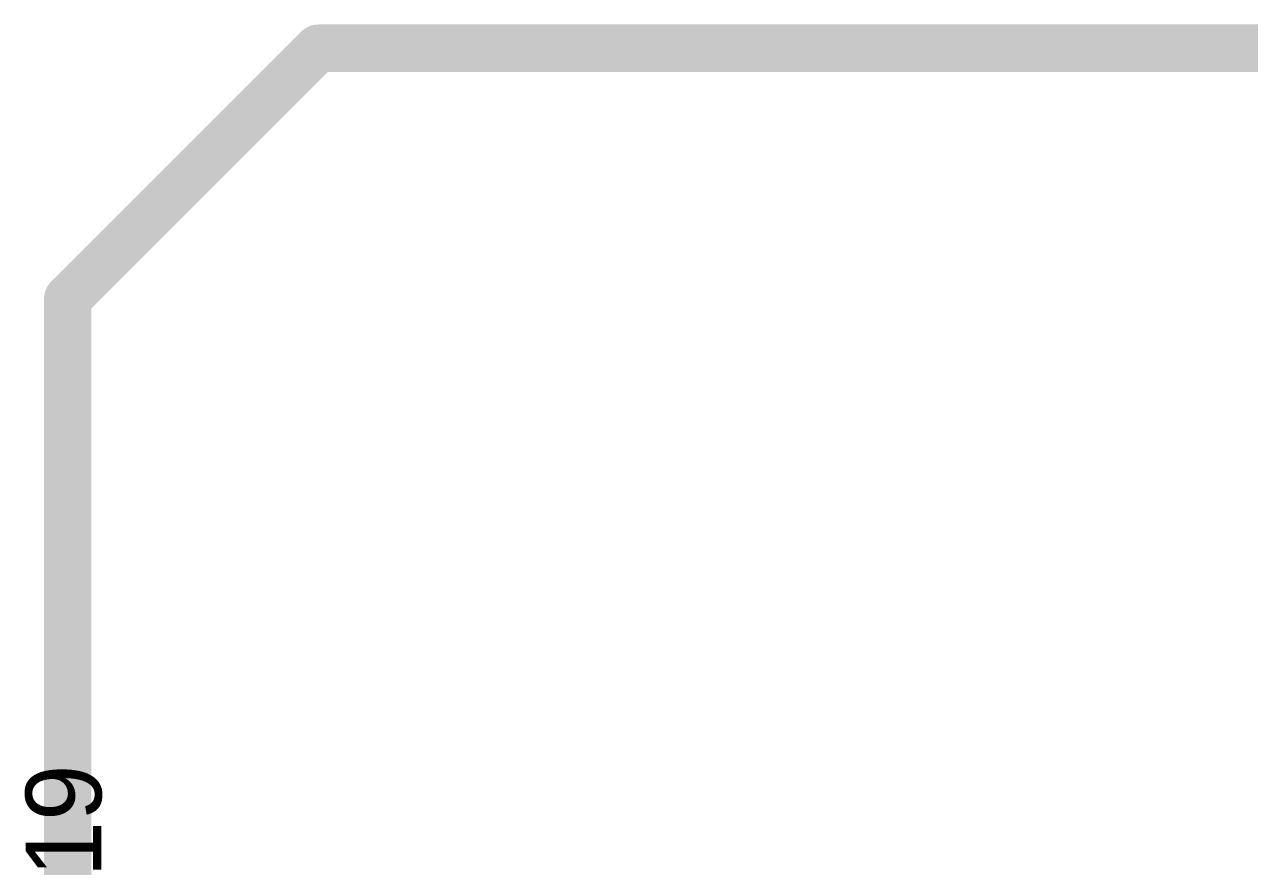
# Model space of a CAD drawing. Extents: x 244 to 457, y 184 to 319.
# Drawn here: x 332.41 to 345.35, y 270.18 to 279.07 of the extents above; entities that cross this region are included whole.
import ezdxf

# ---------------------------------------------------------------- set-up
doc = ezdxf.new("R2010")
doc.units = 0
doc.layers.add('TOPLAYER', color=1, linetype='CONTINUOUS')
doc.layers.add('TOPOVERLAY', color=2, linetype='CONTINUOUS')

msp = doc.modelspace()

# ---------------------------------------------------------------- linework, layer by layer
at = {"layer": 'TOPLAYER', "const_width": 0.5}
for points in [[(332.869, 276.176), (335.515, 278.822)], [(335.515, 278.822), (378.028, 278.822)], [(332.869, 267.913), (332.869, 276.176)]]:
    msp.add_lwpolyline(points, dxfattribs=at)
at = {"layer": 'TOPLAYER', "const_width": 0.25}
for points in [[(335.39, 278.822, 1), (335.64, 278.822, 1)], [(335.39, 278.822, 1), (335.64, 278.822, 1)], [(332.744, 276.176, 1), (332.994, 276.176, 1)], [(332.744, 276.176, 1), (332.994, 276.176, 1)]]:
    msp.add_lwpolyline(points, format="xyb", close=True, dxfattribs=at)

# ---------------------------------------------------------------- texts
at = {"layer": 'TOPOVERLAY'}
msp.add_text('C19', height=0.8, rotation=90, dxfattribs=at).set_placement((333.225, 269.293))

doc.saveas('drawing.dxf')
